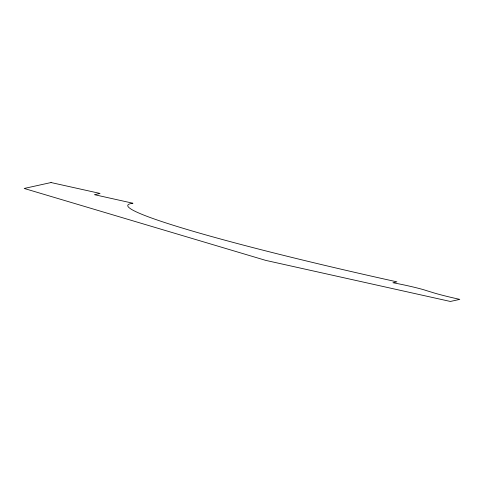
<?xml version="1.0" encoding="UTF-8"?>
<svg xmlns="http://www.w3.org/2000/svg" width="484" height="484" viewBox="0 0 484 484"><rect width="100%" height="100%" fill="white"/><g stroke="black" fill="none" stroke-linecap="round" stroke-linejoin="round"><path stroke-width="0.73" d="M51.038 182.541L24.2 188.457L265.728 260.386L450.368 301.459L459.8 299.378A37.564 2.226 12.1 0 1 432.648 292.517L426.628 290.666A25.646 1.519 12.1 0 0 392.923 282.729L396.916 281.851A311.145 18.453 12.1 0 1 132.985 203.25L94.453 194.677L100.055 193.443L51.038 182.541"/></g></svg>
